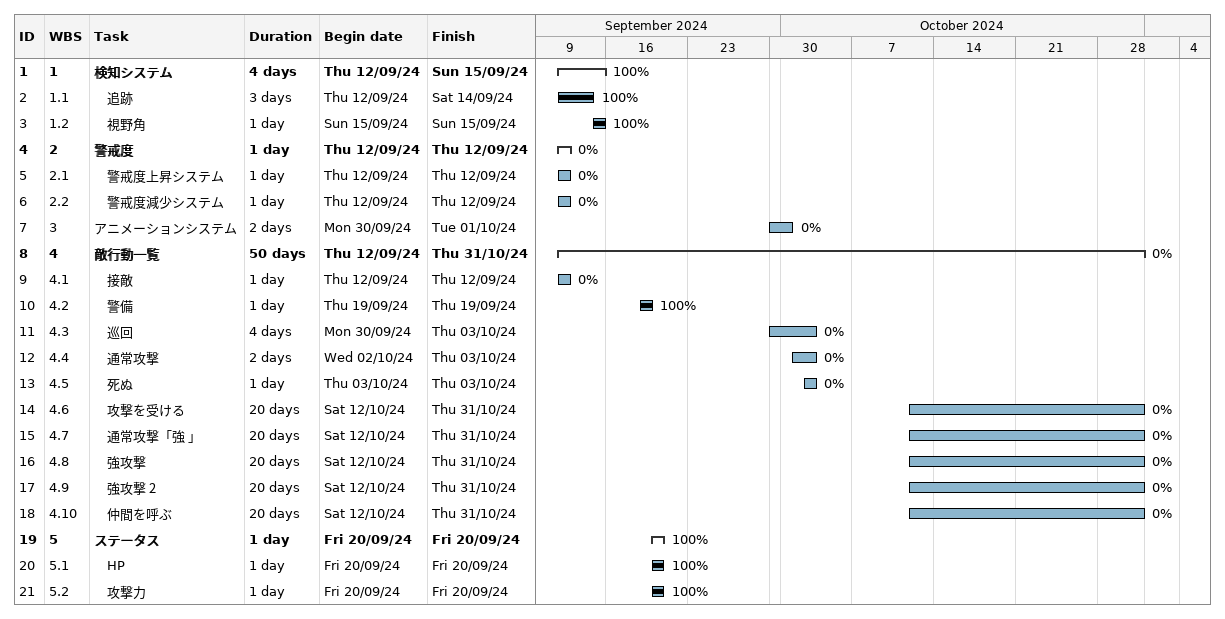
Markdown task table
| ID | WBS | Task | Duration | Start | Finish | % complete |
|---|---|---|---|---|---|---|
| 1 | 1 | **検知システム** | 4d | 2024-09-12 | 2024-09-15 | 100 |
| 2 | 1.1 | 追跡 | 3d | 2024-09-12 | 2024-09-14 | 100 |
| 3 | 1.2 | 視野角 | 1d | 2024-09-15 | 2024-09-15 | 100 |
| 4 | 2 | **警戒度** | 1d | 2024-09-12 | 2024-09-12 | 0 |
| 5 | 2.1 | 警戒度上昇システム | 1d | 2024-09-12 | 2024-09-12 | 0 |
| 6 | 2.2 | 警戒度減少システム | 1d | 2024-09-12 | 2024-09-12 | 0 |
| 7 | 3 | アニメーションシステム | 2d | 2024-09-30 | 2024-10-01 | 0 |
| 8 | 4 | **敵行動一覧** | 50d | 2024-09-12 | 2024-10-31 | 0 |
| 9 | 4.1 | 接敵 | 1d | 2024-09-12 | 2024-09-12 | 0 |
| 10 | 4.2 | 警備 | 1d | 2024-09-19 | 2024-09-19 | 100 |
| 11 | 4.3 | 巡回 | 4d | 2024-09-30 | 2024-10-03 | 0 |
| 12 | 4.4 | 通常攻撃 | 2d | 2024-10-02 | 2024-10-03 | 0 |
| 13 | 4.5 | 死ぬ | 1d | 2024-10-03 | 2024-10-03 | 0 |
| 14 | 4.6 | 攻撃を受ける | 20d | 2024-10-12 | 2024-10-31 | 0 |
| 15 | 4.7 | 通常攻撃「強 」 | 20d | 2024-10-12 | 2024-10-31 | 0 |
| 16 | 4.8 | 強攻撃 | 20d | 2024-10-12 | 2024-10-31 | 0 |
| 17 | 4.9 | 強攻撃 2 | 20d | 2024-10-12 | 2024-10-31 | 0 |
| 18 | 4.10 | 仲間を呼ぶ | 20d | 2024-10-12 | 2024-10-31 | 0 |
| 19 | 5 | **ステータス** | 1d | 2024-09-20 | 2024-09-20 | 100 |
| 20 | 5.1 | HP | 1d | 2024-09-20 | 2024-09-20 | 100 |
| 21 | 5.2 | 攻撃力 | 1d | 2024-09-20 | 2024-09-20 | 100 |
